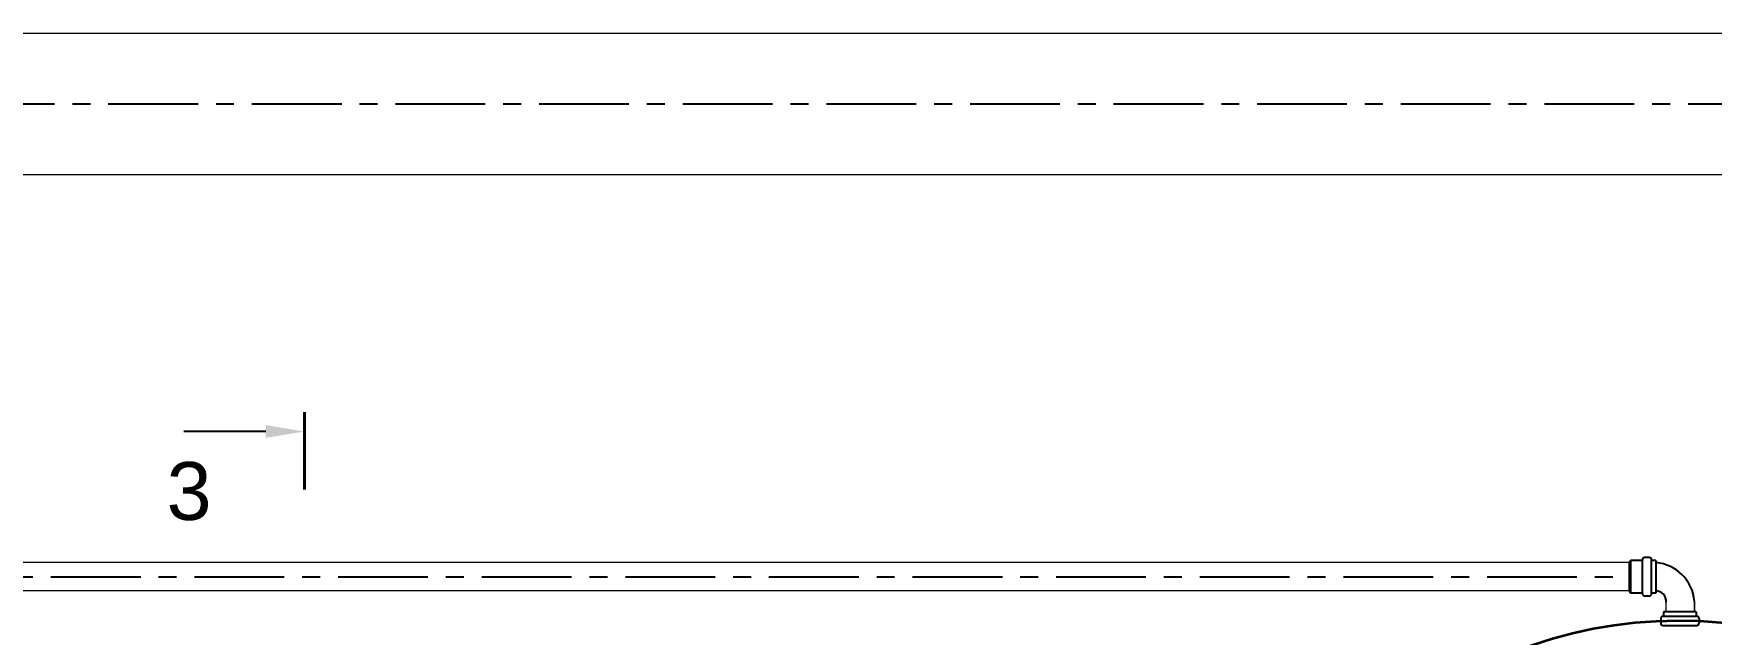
# Model space of a CAD drawing. Header units: millimetres. Extents: x 24859265 to 26550985, y 32092698 to 33532929.
# Drawn here: x 26237053 to 26242988, y 33025231 to 33027357 of the extents above; entities that cross this region are included whole.
import ezdxf

# ---------------------------------------------------------------- set-up
doc = ezdxf.new("R2010")
doc.units = ezdxf.units.MM
doc.linetypes.add('осевая', pattern=[50.8, 31.75, -6.35, 6.35, -6.35])
doc.layers.add('Mitat', color=1, linetype='Continuous')
doc.styles.get("Standard").update_dxf_attribs({"font": 'arial.ttf'})

msp = doc.modelspace()

# ---------------------------------------------------------------- linework, layer by layer
at = {"lineweight": 20}
for p, q in [((26246887.1602, 33027357.4492), (26219953.0498, 33027357.4492)), ((26246887.1602, 33026857.4492), (26219953.0498, 33026857.4492)), ((26242696.7654, 33025484.9923), (26223402.3037, 33025485.0232)), ((26242696.7358, 33025385.0604), (26223402.4513, 33025385.0376)), ((26242827.2054, 33025310.6013), (26242827.2054, 33025344.9271)), ((26242827.2054, 33025310.6013), (26242827.2054, 33025344.9271)), ((26242927.2054, 33025310.6013), (26242927.2054, 33025347.7699)), ((26242927.2054, 33025347.7699), (26242927.2054, 33025310.6013)), ((26242827.2054, 33025310.6013), (26242827.2054, 33025310.6013)), ((26242926.1013, 33025310.6013), (26242926.1013, 33025310.6013))]:
    msp.add_line(p, q, dxfattribs=at)
at = {"color": 1, "linetype": 'осевая', "lineweight": 25, "ltscale": 10}
for p, q in [((26247794.5279, 33027107.4492), (26218967.0076, 33027107.4492)), ((26223398.0057, 33025435.0245), (26242696.7358, 33025434.9964))]:
    msp.add_line(p, q, dxfattribs=at)
at = {"color": 1, "lineweight": 40}
msp.add_line((26238010.6228, 33026017.4102), (26238010.6228, 33025744.4102), dxfattribs=at)
at = {"color": 7, "lineweight": 25}
for p, q in [((26242696.7048, 33025484.9386), (26242701.1504, 33025492.6386)), ((26242743.3004, 33025492.6386), (26242701.1504, 33025492.6386)), ((26242743.3004, 33025375.6386), (26242743.3004, 33025494.2386)), ((26242767.3004, 33025502.9386), (26242752.0004, 33025502.9386)), ((26242776.0004, 33025375.6386), (26242776.0004, 33025494.2386)), ((26242791.0004, 33025492.6386), (26242776.0004, 33025492.6386)), ((26242791.0004, 33025492.6386), (26242791.0004, 33025377.2386)), ((26242696.7048, 33025384.9386), (26242701.1504, 33025377.2386)), ((26242743.3004, 33025377.2386), (26242701.1504, 33025377.2386)), ((26242767.3004, 33025366.9386), (26242752.0004, 33025366.9386)), ((26242791.0004, 33025377.2386), (26242776.0004, 33025377.2386)), ((26242808.1013, 33025286.9013), (26242808.1013, 33025271.6013)), ((26242816.8013, 33025295.6013), (26242935.4013, 33025295.6013)), ((26242933.8013, 33025310.6013), (26242818.4013, 33025310.6013)), ((26242818.4013, 33025310.6013), (26242818.4013, 33025295.6013)), ((26242933.8013, 33025310.6013), (26242933.8013, 33025295.6013)), ((26242944.1013, 33025286.9013), (26242944.1013, 33025271.6013)), ((26242816.8013, 33025262.9013), (26242935.4013, 33025262.9013))]:
    msp.add_line(p, q, dxfattribs=at)
at = {"color": 1, "linetype": 'ByBlock', "lineweight": -2}
msp.add_lwpolyline([(26237874.1228, 33025949.1602), (26237584.6659, 33025949.1602)], dxfattribs=at)
at = {"color": 7, "lineweight": 25}
for centre, radius, start, end in [((26242752.0004, 33025494.2386), 8.7, 90, 180), ((26242767.3004, 33025494.2386), 8.7, 0, 90), ((26242779.5366, 33025337.3469), 148.0363, 4.03746268, 85.55860015), ((26242752.0004, 33025375.6386), 8.7, 180, 270), ((26242767.3004, 33025375.6386), 8.7, 270, 0), ((26242790.7051, 33025348.288), 36.6547, 354.73905209, 89.63361869), ((26242816.8013, 33025286.9013), 8.7, 90, 180), ((26242935.4013, 33025286.9013), 8.7, 0, 90), ((26242816.8013, 33025271.6013), 8.7, 180, 270), ((26242935.4013, 33025271.6013), 8.7, 270, 0)]:
    msp.add_arc(centre, radius, start, end, dxfattribs=at)
at = {"lineweight": 35}
msp.add_arc((26242873.1714, 33023683.7696), 1595.4844, 5.94990638, 174.37680025, dxfattribs=at)
at = {"color": 1, "lineweight": 25}
msp.add_solid([(26237874.1228, 33025971.9102), (26238010.6228, 33025949.1602), (26237874.1228, 33025926.4102)], dxfattribs=at)
at = {"layer": 'Mitat', "color": 7, "lineweight": 25}
for p, q in [((26242696.7048, 33025484.9386), (26242696.7048, 33025384.9386)), ((26242701.1504, 33025492.6386), (26242701.1504, 33025377.2386))]:
    msp.add_line(p, q, dxfattribs=at)

# ---------------------------------------------------------------- texts
at = {"color": 1, "lineweight": 25, "insert": (26237682.4134, 33025840.9898), "char_height": 204.75, "attachment_point": 3}
msp.add_mtext('{\\fArial|b0|i0|c204|p34;3}', dxfattribs=at)

doc.saveas('drawing.dxf')
